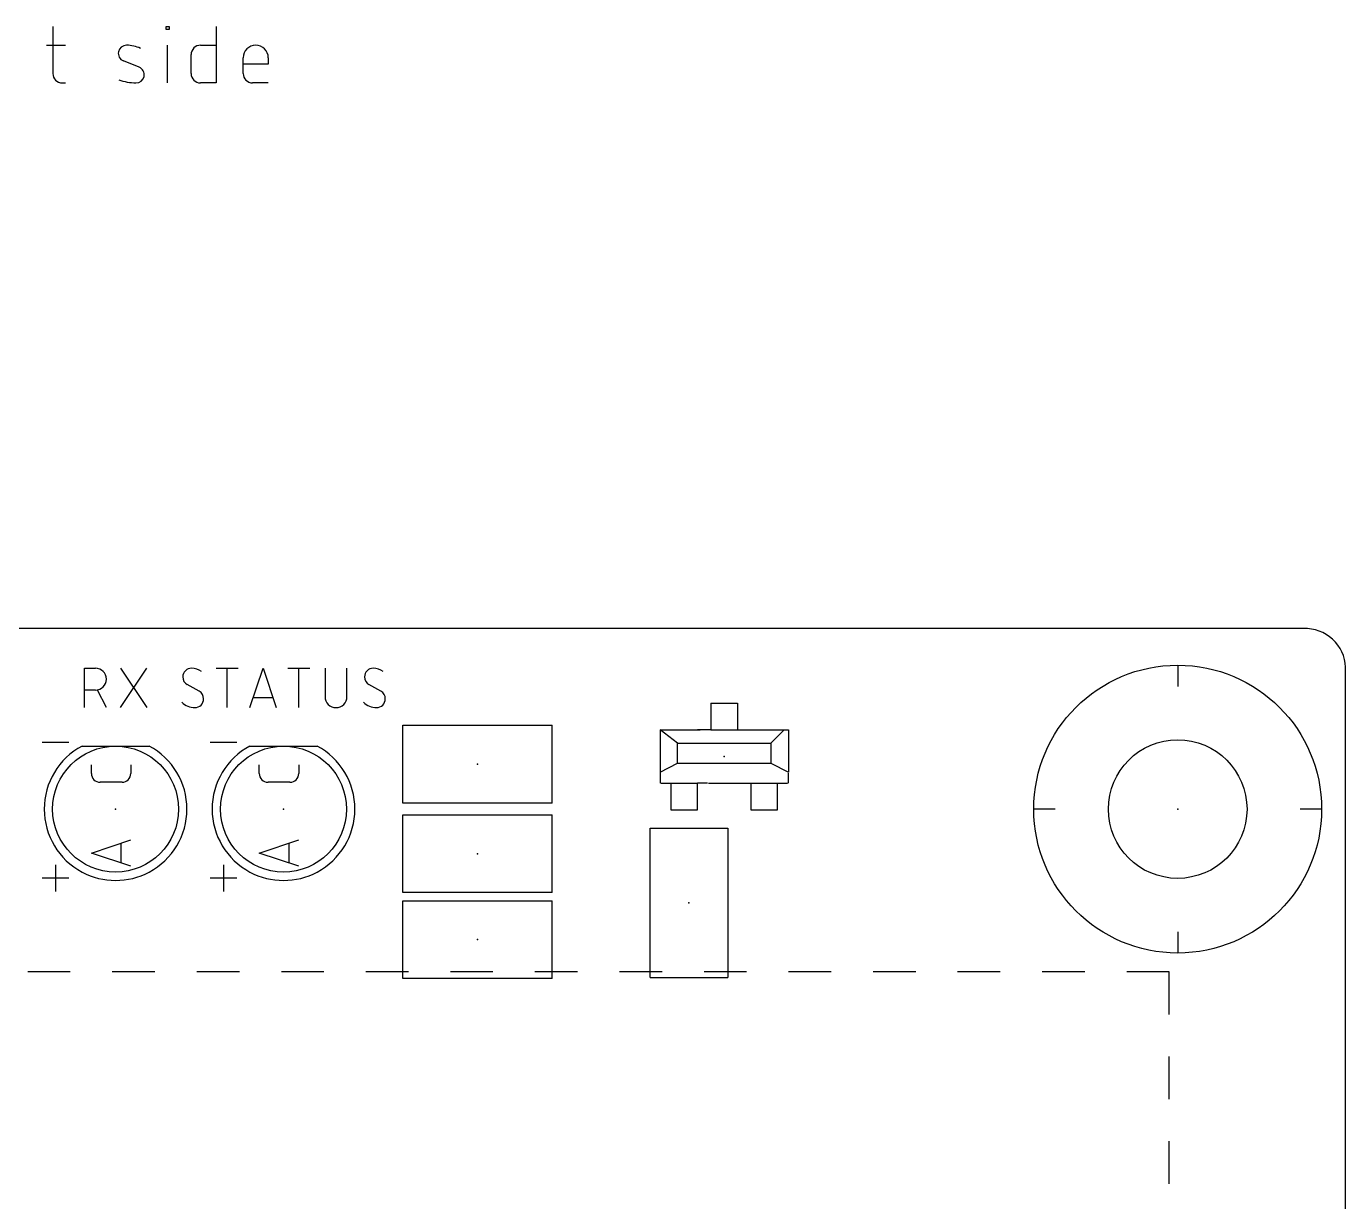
# Model space of a CAD drawing. Extents: x -8.3 to 60.9, y -11.6 to 73.3.
# Drawn here: x 21.87 to 53.3, y 45.35 to 73.35 of the extents above; entities that cross this region are included whole.
import ezdxf

# ---------------------------------------------------------------- set-up
doc = ezdxf.new("R2010")
doc.units = 0
for name, color, linetype in [('20', 30, 'CONTINUOUS'), ('21', 253, 'CONTINUOUS'), ('23', 7, 'CONTINUOUS'), ('51', 253, 'CONTINUOUS')]:
    doc.layers.add(name, color=color, linetype=linetype)

msp = doc.modelspace()

# ---------------------------------------------------------------- linework, layer by layer
at = {"layer": '20'}
for p, q in [((52.3, 59), (1, 59)), ((53.3, 1), (53.3, 58.08))]:
    msp.add_line(p, q, dxfattribs=at)
msp.add_circle((49.3, 54.7), 1.651, dxfattribs=at)
msp.add_arc((52.34, 58.04), 0.9608, 2.3859, 92.3859, dxfattribs=at)
at = {"layer": '21'}
for p, q in [((22.5046, 73.3488), (22.5046, 72.227)), ((25.2019, 73.2741), (25.2019, 73.3488)), ((25.2019, 73.3488), (25.2767, 73.3488)), ((25.2767, 73.2741), (25.2019, 73.2741)), ((25.2767, 73.3488), (25.2767, 73.2741)), ((26.3968, 73.3488), (26.3968, 72.0027)), ((22.355, 72.9001), (22.8038, 72.9001)), ((25.2393, 72.0027), (25.2393, 72.9001)), ((25.7985, 72.227), (25.7985, 72.6758)), ((26.0229, 72.9001), (26.3968, 72.9001)), ((27.0391, 72.227), (27.0391, 72.601)), ((27.6374, 72.601), (27.6374, 72.4514)), ((24.5594, 72.3766), (24.1854, 72.5262)), ((27.6374, 72.4514), (27.0391, 72.4514)), ((22.729, 72.0027), (22.8038, 72.0027)), ((26.3968, 72.0027), (26.0229, 72.0027)), ((27.6374, 72.0027), (27.2635, 72.0027)), ((23.2585, 57.1181), (23.2585, 58.0579)), ((23.2585, 58.0579), (23.5196, 58.0579)), ((24.115, 57.1181), (24.7415, 58.0579)), ((24.115, 58.0579), (24.7415, 57.1181)), ((26.3978, 58.0579), (26.9199, 58.0579)), ((26.6589, 57.1181), (26.6589, 58.0579)), ((27.1991, 57.1181), (27.5123, 58.0579)), ((27.5123, 58.0579), (27.8256, 57.1181)), ((28.1047, 58.0579), (28.6268, 58.0579)), ((28.3658, 57.1181), (28.3658, 58.0579)), ((28.9886, 58.0579), (28.9886, 57.3792)), ((29.5107, 57.3792), (29.5107, 58.0579)), ((49.3, 58.129), (49.3, 57.621)), ((23.5196, 57.5358), (23.2585, 57.5358)), ((23.7806, 57.1181), (23.5718, 57.5358)), ((25.9926, 57.5097), (25.7054, 57.6663)), ((30.3207, 57.5097), (30.0335, 57.6663)), ((27.7473, 57.3531), (27.2774, 57.3531)), ((30.8445, 56.6996), (34.4005, 56.6996)), ((30.8445, 54.8454), (30.8445, 56.6996)), ((34.4005, 54.8454), (34.4005, 56.6996)), ((37.3862, 56.2725), (36.9687, 56.59)), ((36.9687, 56.59), (37.9212, 56.59)), ((36.9687, 56.59), (36.9687, 55.32)), ((39.0738, 56.59), (39.9262, 56.59)), ((39.6088, 56.2726), (39.9262, 56.59)), ((39.9262, 56.59), (40.0263, 56.5901)), ((40.0263, 56.5901), (40.0263, 55.5788)), ((22.8888, 56.2875), (22.2538, 56.2875)), ((26.8888, 56.2875), (26.2538, 56.2875)), ((37.3862, 55.7963), (37.3862, 56.2725)), ((37.3862, 56.2725), (38.9738, 56.2725)), ((38.9738, 56.2725), (39.6088, 56.2726)), ((39.6088, 56.2726), (39.6088, 55.7962)), ((36.9688, 55.5788), (37.3862, 55.7963)), ((37.3862, 55.7963), (39.6089, 55.7963)), ((39.6089, 55.7963), (40.0263, 55.5788)), ((38.1213, 55.32), (38.8737, 55.32)), ((40.0263, 55.32), (40.0263, 55.5581)), ((34.4005, 54.8454), (30.8445, 54.8454)), ((46.379, 54.7), (45.871, 54.7)), ((52.729, 54.7), (52.221, 54.7)), ((30.8445, 54.5646), (34.4005, 54.5646)), ((30.8445, 52.7104), (30.8445, 54.5646)), ((34.4005, 52.7104), (34.4005, 54.5646)), ((36.7317, 50.6895), (36.7317, 54.2455)), ((36.7317, 54.2455), (38.5859, 54.2455)), ((38.5859, 54.2455), (38.5859, 50.6895)), ((22.5713, 53.3713), (22.5713, 52.7363)), ((26.5713, 53.3713), (26.5713, 52.7363)), ((22.8888, 53.0538), (22.2538, 53.0538)), ((26.8888, 53.0538), (26.2538, 53.0538)), ((34.4005, 52.7104), (30.8445, 52.7104)), ((30.8445, 52.5171), (34.4005, 52.5171)), ((30.8445, 50.6629), (30.8445, 52.5171)), ((34.4005, 50.6629), (34.4005, 52.5171)), ((49.3, 51.779), (49.3, 51.271)), ((22.9207, 50.8263), (21.9069, 50.8263)), ((24.9345, 50.8263), (23.9207, 50.8263)), ((26.9483, 50.8263), (25.9345, 50.8263)), ((28.9621, 50.8263), (27.9483, 50.8263)), ((30.9759, 50.8263), (29.9621, 50.8263)), ((34.4005, 50.6629), (30.8445, 50.6629)), ((32.9897, 50.8263), (31.9759, 50.8263)), ((35.0034, 50.8263), (33.9897, 50.8263)), ((37.0172, 50.8263), (36.0034, 50.8263)), ((36.7317, 50.6895), (38.5859, 50.6895)), ((39.031, 50.8263), (38.0172, 50.8263)), ((41.0448, 50.8263), (40.031, 50.8263)), ((43.0586, 50.8263), (42.0448, 50.8263)), ((45.0724, 50.8263), (44.0586, 50.8263)), ((47.0862, 50.8263), (46.0724, 50.8263)), ((49.1, 50.8263), (48.0862, 50.8263)), ((49.1, 49.8075), (49.1, 50.8263)), ((49.1, 47.7888), (49.1, 48.8075)), ((49.1, 45.77), (49.1, 46.7888))]:
    msp.add_line(p, q, dxfattribs=at)
msp.add_circle((49.3, 54.7), 3.429, dxfattribs=at)
for centre, radius, start, end in [((24.2574, 72.7062), 0.1939, 89.181, 248.1986), ((24.2481, 72.0509), 0.8493, 65.7609, 89.181), ((26.0229, 72.6758), 0.2244, 89.9992, 180), ((27.3382, 72.601), 0.2992, 0, 180), ((24.4874, 72.1965), 0.1939, 269.181, 68.1986), ((22.729, 72.227), 0.2244, 180, 270), ((24.5027, 73.271), 1.2684, 250.2096, 269.181), ((26.0229, 72.227), 0.2244, 180, 270), ((27.2635, 72.227), 0.2244, 180, 270), ((23.5196, 57.7968), 0.2611, 270, 90), ((25.8098, 57.8491), 0.2088, 89.9991, 180), ((25.8131, 57.8491), 0.2121, 179.9997, 239.4903), ((25.8098, 57.6663), 0.3916, 53.1301, 89.9991), ((30.1412, 57.8491), 0.2121, 179.9997, 239.4903), ((30.138, 57.8491), 0.2088, 89.9991, 180), ((30.138, 57.6663), 0.3916, 53.1301, 89.9991), ((25.8849, 57.3269), 0.2121, 0.0001, 59.4899), ((30.213, 57.3269), 0.2121, 0.0001, 59.4899), ((25.8881, 57.5593), 0.4412, 224.7611, 269.9999), ((25.8881, 57.3269), 0.2088, 270, 0), ((29.2497, 57.3792), 0.2611, 180, 0), ((30.2163, 57.5593), 0.4412, 224.7611, 269.9999), ((30.2163, 57.3269), 0.2088, 270, 0), ((24, 54.7), 1.7, 118.0725, 241.9275), ((24, 54.7), 1.7, 118.0725, 241.9275), ((24, 54.7), 1.7, 298.0725, 61.9275), ((24, 54.7), 1.7, 298.0725, 61.9275), ((28, 54.7), 1.7, 118.0725, 241.9275), ((28, 54.7), 1.7, 118.0725, 241.9275), ((28, 54.7), 1.7, 298.0725, 61.9275), ((28, 54.7), 1.7, 298.0725, 61.9275)]:
    msp.add_arc(centre, radius, start, end, dxfattribs=at)
at = {"layer": '23'}
for p in [(38.4975, 55.955), (32.6225, 55.7725), (24, 54.7), (28, 54.7), (49.3, 54.7), (32.6225, 53.6375), (37.6588, 52.4675), (32.6225, 51.59)]:
    msp.add_point(p, dxfattribs=at)
at = {"layer": '51'}
for p, q in [((38.18, 57.225), (38.18, 56.59)), ((38.18, 57.225), (38.815, 57.225)), ((38.815, 57.225), (38.815, 56.59)), ((38.18, 56.59), (37.8625, 56.59)), ((38.18, 56.59), (38.815, 56.59)), ((38.815, 56.59), (39.1325, 56.59)), ((23.2, 56.2), (24.8, 56.2)), ((27.2, 56.2), (28.8, 56.2)), ((23.4221, 55.5469), (23.4221, 55.7558)), ((24.3619, 55.7558), (24.3619, 55.5469)), ((27.4221, 55.5469), (27.4221, 55.7558)), ((28.3619, 55.7558), (28.3619, 55.5469)), ((24.1531, 55.3381), (23.6309, 55.3381)), ((28.1531, 55.3381), (27.6309, 55.3381)), ((36.9894, 55.32), (37.2275, 55.32)), ((37.2275, 55.32), (37.2275, 54.685)), ((37.2275, 55.32), (37.8625, 55.32)), ((37.8625, 54.685), (37.8625, 55.32)), ((38.1006, 55.32), (37.8625, 55.32)), ((38.815, 55.32), (39.1325, 55.32)), ((39.1325, 55.32), (39.1325, 54.685)), ((39.1325, 55.32), (39.7675, 55.32)), ((39.7675, 54.685), (39.7675, 55.32)), ((39.7675, 55.32), (40.0056, 55.32)), ((37.2275, 54.685), (37.8625, 54.685)), ((39.1325, 54.685), (39.7675, 54.685)), ((23.4221, 53.6514), (24.3619, 53.9646)), ((24.127, 53.8863), (24.127, 53.4164)), ((27.4221, 53.6514), (28.3619, 53.9646)), ((28.127, 53.8863), (28.127, 53.4164)), ((24.3619, 53.3381), (23.4221, 53.6514)), ((28.3619, 53.3381), (27.4221, 53.6514))]:
    msp.add_line(p, q, dxfattribs=at)
for centre in [(24, 54.7), (28, 54.7)]:
    msp.add_circle(centre, 1.5, dxfattribs=at)
for centre, radius, start, end in [((23.6309, 55.547), 0.2089, 180.0017, 270), ((24.1531, 55.5469), 0.2088, 270, 0), ((27.6309, 55.547), 0.2089, 180.0017, 270), ((28.1531, 55.5469), 0.2088, 270, 0), ((24, 54.7), 1.7, 241.9275, 298.0725), ((28, 54.7), 1.7, 241.9275, 298.0725)]:
    msp.add_arc(centre, radius, start, end, dxfattribs=at)

doc.saveas('drawing.dxf')
